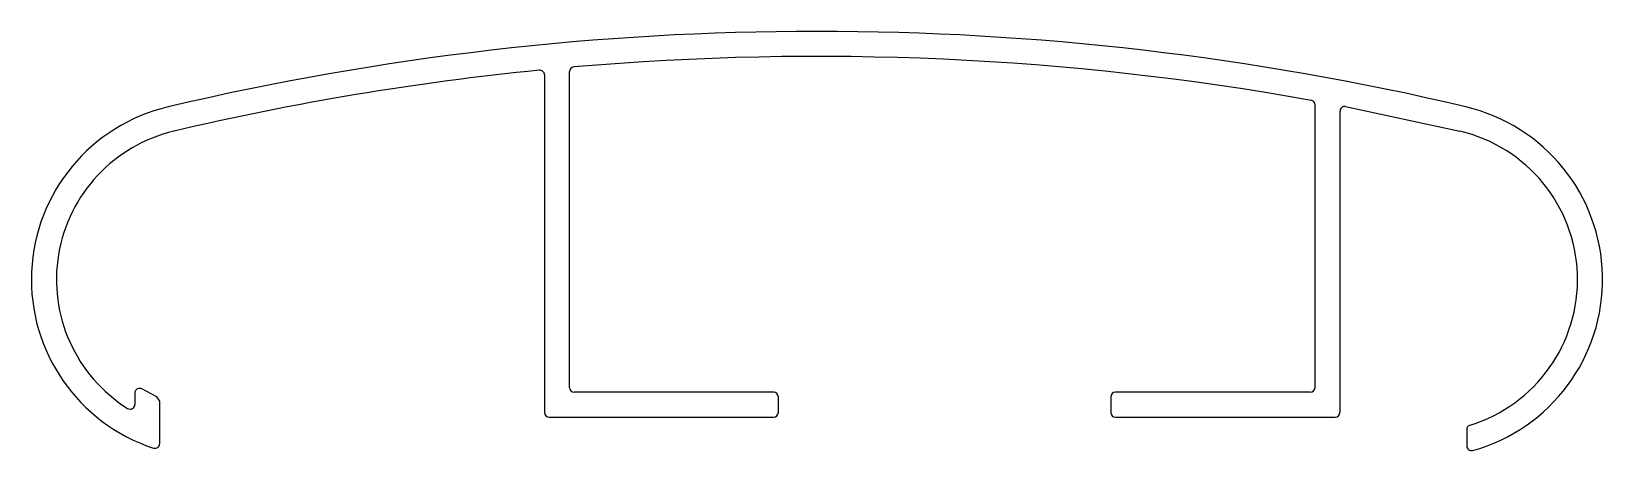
# Model space of a CAD drawing. Header units: inches. Extents: x -64 to 64, y -2 to 32.
import ezdxf

# ---------------------------------------------------------------- set-up
doc = ezdxf.new("R2010")
doc.units = ezdxf.units.IN
doc.header["$MEASUREMENT"] = 0

msp = doc.modelspace()

# ---------------------------------------------------------------- linework, layer by layer
at = {"color": 7}
for p, q in [((-22.56, 28.15), (-22.56, 0.64)), ((-20.52, 2.67), (-20.52, 28.42)), ((40.16, 25.7), (40.16, 2.67)), ((42.2, 0.64), (42.2, 25.19)), ((42.65, 25.56), (51.96, 23.57)), ((-54.1, 1.91), (-55.32, 2.56)), ((-55.9, 2.23), (-55.9, 1.29)), ((-53.87, 1.57), (-54.1, 1.91)), ((-53.87, -1.9), (-53.87, 1.57)), ((-3.9, 2.29), (-20.14, 2.29)), ((-3.52, 0.64), (-3.52, 1.91)), ((23.53, 1.91), (23.53, 0.64)), ((39.78, 2.29), (23.91, 2.29)), ((-22.17, 0.26), (-3.9, 0.26)), ((23.91, 0.26), (41.81, 0.26)), ((52.51, -0.76), (52.51, -2.08))]:
    msp.add_line(p, q, dxfattribs=at)
for centre, radius, start, end in [((-0.37, -198.26), 229.95, 76.7241, 103.2759), ((-0.37, -198.26), 227.91, 79.8347, 94.9841), ((-0.37, -198.26), 227.91, 95.6907, 103.2759), ((-22.94, 28.15), 0.381, 0, 95.6907), ((-20.14, 28.42), 0.381, 94.9841, 180), ((39.78, 25.7), 0.381, 0, 79.8347), ((-49.86, 11.47), 14.46, 103.2759, 251.8219), ((42.58, 25.19), 0.381, 79.1191, 180), ((49.11, 11.47), 14.46, 285.583, 76.7241), ((-49.86, 11.47), 12.42, 103.2759, 237.7695), ((49.11, 11.47), 12.42, 287.174, 76.7241), ((-55.51, 2.21), 0.397, 62.3019, 176.2055), ((-20.14, 2.67), 0.381, 180, 270), ((39.78, 2.67), 0.381, 270, 360), ((-56.28, 1.29), 0.381, 237.7695, 360), ((-3.9, 1.91), 0.381, 360, 90), ((23.91, 1.91), 0.381, 90, 180), ((-22.17, 0.64), 0.381, 180, 270), ((-3.9, 0.64), 0.381, 270, 0), ((23.91, 0.64), 0.381, 180, 270), ((41.81, 0.64), 0.381, 270, 0), ((52.88, -0.75), 0.371, 105.9766, 181.1975), ((-54.25, -1.9), 0.381, 251.8219, 0), ((52.89, -2.08), 0.381, 180, 285.583)]:
    msp.add_arc(centre, radius, start, end, dxfattribs=at)

doc.saveas('drawing.dxf')
